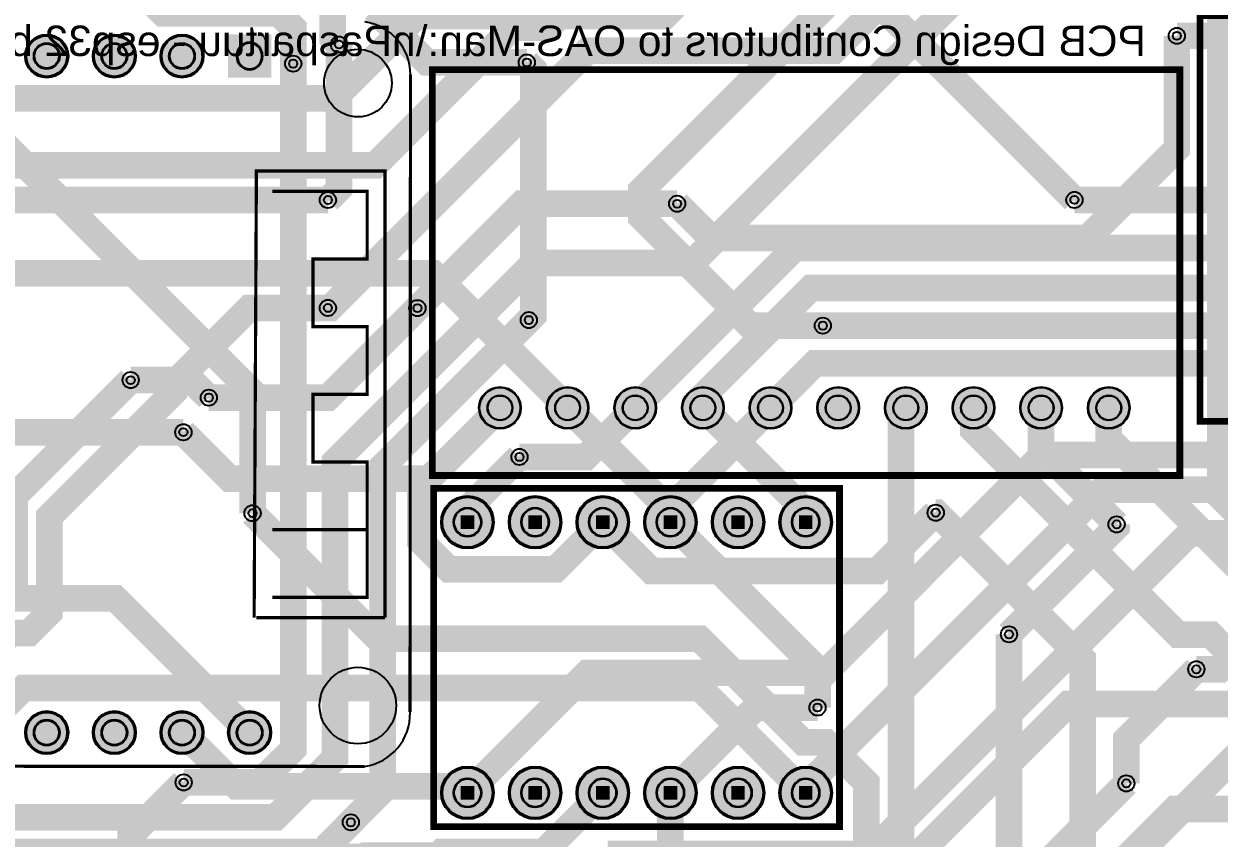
# Model space of a CAD drawing. Header units: millimetres. Extents: x -129 to 177, y 15 to 147.
# Drawn here: x 50.33 to 95.2, y 40.11 to 70.68 of the extents above; entities that cross this region are included whole.
import ezdxf

# ---------------------------------------------------------------- set-up
doc = ezdxf.new("R2010")
doc.units = ezdxf.units.MM
for name, color, linetype, true_color in [('BottomLayer', 7, 'Continuous', 0x0000ff), ('BottomSolderMaskLayer', 7, 'Continuous', 0xaa00ff), ('Document', 7, 'Continuous', 0xffffff), ('Hole', 7, 'Continuous', 0x222222), ('Multi-Layer', 7, 'Continuous', 0xc0c0c0), ('TopLayer', 7, 'Continuous', 0xff0000), ('TopSilkLayer', 7, 'Continuous', 0xffcc00), ('TopSolderMaskLayer', 7, 'Continuous', 0x800080)]:
    doc.layers.add(name, color=color, linetype=linetype, true_color=true_color)
doc.styles.get("Standard").update_dxf_attribs({"font": 'arial.ttf'})

msp = doc.modelspace()

# ---------------------------------------------------------------- hatches: boundary and pattern name
at = {"layer": 'BottomSolderMaskLayer'}
for points in [[(50.369, 69.469, 1), (51.994, 69.469, 1)], [(52.909, 69.469, 1), (54.534, 69.469, 1)], [(55.449, 69.469, 1), (57.074, 69.469, 1)], [(59.614, 70.282), (59.614, 68.656), (57.989, 68.656), (57.989, 70.282)], [(67.412, 56.261, 1), (68.987, 56.261, 1)], [(69.952, 56.261, 1), (71.527, 56.261, 1)], [(72.492, 56.261, 1), (74.067, 56.261, 1)], [(75.032, 56.261, 1), (76.607, 56.261, 1)], [(77.572, 56.261, 1), (79.147, 56.261, 1)], [(80.112, 56.261, 1), (81.687, 56.261, 1)], [(82.652, 56.261, 1), (84.227, 56.261, 1)], [(85.192, 56.261, 1), (86.767, 56.261, 1)], [(87.732, 56.261, 1), (89.307, 56.261, 1)], [(90.272, 56.261, 1), (91.847, 56.261, 1)], [(65.989, 51.969, 1), (67.971, 51.969, 1)], [(68.529, 51.969, 1), (70.511, 51.969, 1)], [(71.069, 51.969, 1), (73.051, 51.969, 1)], [(73.609, 51.969, 1), (75.591, 51.969, 1)], [(76.149, 51.969, 1), (78.131, 51.969, 1)], [(78.689, 51.969, 1), (80.671, 51.969, 1)], [(50.369, 44.069, 1), (51.994, 44.069, 1)], [(52.909, 44.069, 1), (54.534, 44.069, 1)], [(55.449, 44.069, 1), (57.074, 44.069, 1)], [(57.989, 44.069, 1), (59.614, 44.069, 1)], [(65.989, 41.808, 1), (67.971, 41.808, 1)], [(68.529, 41.808, 1), (70.511, 41.808, 1)], [(71.069, 41.808, 1), (73.051, 41.808, 1)], [(73.609, 41.808, 1), (75.591, 41.808, 1)], [(76.149, 41.808, 1), (78.131, 41.808, 1)], [(78.689, 41.808, 1), (80.671, 41.808, 1)]]:
    msp.add_hatch(color=256, dxfattribs=at).paths.add_polyline_path(points)
at = {"layer": 'Document'}
for points in [[(66.726, 51.715), (67.234, 51.715), (67.234, 52.223), (66.726, 52.223)], [(69.266, 51.715), (69.774, 51.715), (69.774, 52.223), (69.266, 52.223)], [(71.806, 51.715), (72.314, 51.715), (72.314, 52.223), (71.806, 52.223)], [(74.346, 51.715), (74.854, 51.715), (74.854, 52.223), (74.346, 52.223)], [(76.886, 51.715), (77.394, 51.715), (77.394, 52.223), (76.886, 52.223)], [(79.426, 51.715), (79.934, 51.715), (79.934, 52.223), (79.426, 52.223)], [(67.234, 42.063), (66.726, 42.063), (66.726, 41.555), (67.234, 41.555)], [(69.774, 42.063), (69.266, 42.063), (69.266, 41.555), (69.774, 41.555)], [(72.314, 42.063), (71.806, 42.063), (71.806, 41.555), (72.314, 41.555)], [(74.854, 42.063), (74.346, 42.063), (74.346, 41.555), (74.854, 41.555)], [(77.394, 42.063), (76.886, 42.063), (76.886, 41.555), (77.394, 41.555)], [(79.934, 42.063), (79.426, 42.063), (79.426, 41.555), (79.934, 41.555)]]:
    msp.add_hatch(color=256, dxfattribs=at).paths.add_polyline_path(points)
at = {"layer": 'Multi-Layer'}
for points in [[(50.419, 69.469, 1), (51.943, 69.469, 1)], [(52.959, 69.469, 1), (54.483, 69.469, 1)], [(55.499, 69.469, 1), (57.023, 69.469, 1)], [(59.563, 70.231), (59.563, 68.707), (58.039, 68.707), (58.039, 70.231)], [(67.437, 56.261, 1), (68.961, 56.261, 1)], [(69.977, 56.261, 1), (71.501, 56.261, 1)], [(72.517, 56.261, 1), (74.041, 56.261, 1)], [(75.057, 56.261, 1), (76.581, 56.261, 1)], [(77.597, 56.261, 1), (79.121, 56.261, 1)], [(80.137, 56.261, 1), (81.661, 56.261, 1)], [(82.677, 56.261, 1), (84.201, 56.261, 1)], [(85.217, 56.261, 1), (86.741, 56.261, 1)], [(87.757, 56.261, 1), (89.281, 56.261, 1)], [(90.297, 56.261, 1), (91.821, 56.261, 1)], [(66.04, 51.969, 1), (67.92, 51.969, 1)], [(68.58, 51.969, 1), (70.46, 51.969, 1)], [(71.12, 51.969, 1), (73, 51.969, 1)], [(73.66, 51.969, 1), (75.54, 51.969, 1)], [(76.2, 51.969, 1), (78.08, 51.969, 1)], [(78.74, 51.969, 1), (80.62, 51.969, 1)], [(50.419, 44.069, 1), (51.943, 44.069, 1)], [(52.959, 44.069, 1), (54.483, 44.069, 1)], [(55.499, 44.069, 1), (57.023, 44.069, 1)], [(58.039, 44.069, 1), (59.563, 44.069, 1)], [(66.04, 41.808, 1), (67.92, 41.808, 1)], [(68.58, 41.808, 1), (70.46, 41.808, 1)], [(71.12, 41.808, 1), (73, 41.808, 1)], [(73.66, 41.808, 1), (75.54, 41.808, 1)], [(76.2, 41.808, 1), (78.08, 41.808, 1)], [(78.74, 41.808, 1), (80.62, 41.808, 1)]]:
    msp.add_hatch(color=256, dxfattribs=at).paths.add_polyline_path(points)
at = {"layer": 'TopSolderMaskLayer'}
for points in [[(50.369, 69.469, 1), (51.994, 69.469, 1)], [(52.909, 69.469, 1), (54.534, 69.469, 1)], [(55.449, 69.469, 1), (57.074, 69.469, 1)], [(59.614, 70.282), (59.614, 68.656), (57.989, 68.656), (57.989, 70.282)], [(67.412, 56.261, 1), (68.987, 56.261, 1)], [(69.952, 56.261, 1), (71.527, 56.261, 1)], [(72.492, 56.261, 1), (74.067, 56.261, 1)], [(75.032, 56.261, 1), (76.607, 56.261, 1)], [(77.572, 56.261, 1), (79.147, 56.261, 1)], [(80.112, 56.261, 1), (81.687, 56.261, 1)], [(82.652, 56.261, 1), (84.227, 56.261, 1)], [(85.192, 56.261, 1), (86.767, 56.261, 1)], [(87.732, 56.261, 1), (89.307, 56.261, 1)], [(90.272, 56.261, 1), (91.847, 56.261, 1)], [(65.989, 51.969, 1), (67.971, 51.969, 1)], [(68.529, 51.969, 1), (70.511, 51.969, 1)], [(71.069, 51.969, 1), (73.051, 51.969, 1)], [(73.609, 51.969, 1), (75.591, 51.969, 1)], [(76.149, 51.969, 1), (78.131, 51.969, 1)], [(78.689, 51.969, 1), (80.671, 51.969, 1)], [(50.369, 44.069, 1), (51.994, 44.069, 1)], [(52.909, 44.069, 1), (54.534, 44.069, 1)], [(55.449, 44.069, 1), (57.074, 44.069, 1)], [(57.989, 44.069, 1), (59.614, 44.069, 1)], [(65.989, 41.808, 1), (67.971, 41.808, 1)], [(68.529, 41.808, 1), (70.511, 41.808, 1)], [(71.069, 41.808, 1), (73.051, 41.808, 1)], [(73.609, 41.808, 1), (75.591, 41.808, 1)], [(76.149, 41.808, 1), (78.131, 41.808, 1)], [(78.689, 41.808, 1), (80.671, 41.808, 1)]]:
    msp.add_hatch(color=256, dxfattribs=at).paths.add_polyline_path(points)

# ---------------------------------------------------------------- linework, layer by layer
at = {"layer": 'BottomLayer', "const_width": 1}
for points in [[(96.901, 72.644), (97.182, 72.925), (97.182, 81.803), (94.794, 84.191), (82.919, 84.191), (77.419, 78.691), (77.419, 77.959), (69.991, 70.53), (68.669, 70.53), (63.505, 65.366), (46.13, 65.366), (43.326, 62.561)], [(53.721, 79.883), (54.147, 79.883), (55.423, 78.607), (55.423, 74.831), (54.477, 73.884), (54.477, 72.14), (55.545, 71.072), (59.898, 71.072), (60.437, 70.533), (60.437, 69.183)], [(94.107, 79.883), (94.533, 79.883), (95.809, 78.607), (95.809, 76.001), (95.249, 75.44), (95.249, 52.928), (96.622, 51.555)], [(83.693, 79.756), (83.227, 79.756), (81.864, 78.393), (81.864, 71.974), (89.769, 64.069)], [(78.936, 78.367), (80.528, 76.775), (80.528, 71.443), (73.513, 64.428), (73.513, 63.423), (77.588, 59.347), (80.322, 59.347)], [(62.157, 69.902), (61.918, 70.141), (61.918, 74.331), (63.081, 75.494)], [(38.481, 69.469), (40.069, 67.881), (61.978, 67.881), (66.167, 72.071), (66.167, 72.771)], [(74.853, 63.924), (76.136, 62.641), (90.275, 62.641), (93.615, 65.981), (93.615, 70.228)], [(69.209, 69.228), (69.449, 68.988), (69.449, 59.722), (69.284, 59.557)], [(46.05, 62.567), (47.546, 64.064), (61.739, 64.064)], [(27.519, 61.36), (42.686, 61.36), (42.786, 61.259), (46.583, 61.259), (46.64, 61.316), (65.685, 61.316), (70.739, 56.261)], [(61.739, 60.014), (58.796, 60.014), (55.966, 57.184), (55.966, 56.867), (51.279, 52.18), (51.279, 48.572), (50.516, 47.81), (49.842, 47.81), (46.101, 44.069)], [(57.268, 56.645), (61.741, 56.645), (65.102, 60.006)], [(49.977, 49.112), (49.977, 52.948), (54.333, 57.304)], [(68.199, 56.261), (65.547, 53.609), (65.204, 53.609)], [(74.6, 52.502), (74.498, 52.502), (70.739, 56.261)], [(78.359, 56.261), (74.6, 52.502)], [(83.439, 56.261), (83.26, 56.082), (83.26, 34.587), (90.378, 27.469), (91.023, 27.469), (97.282, 21.209)], [(111.506, 21.209), (105.704, 27.011), (105.704, 27.712), (104.942, 28.475), (104.579, 28.475), (101.758, 31.296), (100.951, 31.296), (97.296, 34.952), (97.296, 45.342), (94.888, 47.75), (93.649, 47.75), (85.979, 55.419), (85.979, 56.261)], [(88.519, 56.261), (88.519, 54.72), (91.352, 51.887)], [(91.059, 56.261), (91.059, 55.107), (99.126, 47.04), (99.126, 35.027)], [(65.204, 53.609), (58.051, 53.609), (56.313, 55.347)], [(68.933, 54.42), (66.98, 52.467), (66.98, 51.969)], [(65.204, 53.609), (65.204, 51.281), (66.29, 50.196), (70.288, 50.196), (72.06, 51.969)], [(74.6, 52.502), (74.6, 51.969)], [(58.911, 52.307), (63.62, 47.597), (75.697, 47.597), (79.584, 43.71), (80.439, 43.71), (81.958, 42.192), (81.958, 34.048), (89.838, 26.167), (90.034, 26.167), (94.25, 21.951), (94.25, 18.937), (96.555, 16.631), (112.229, 16.631), (117.475, 21.877), (117.475, 22.098)], [(90.083, 35.052), (90.083, 46.829), (84.588, 52.325), (84.561, 52.325)], [(74.6, 51.969), (80.124, 46.445), (80.124, 45.012)], [(87.314, 47.758), (87.314, 32.374), (90.917, 28.771)], [(94.348, 46.448), (91.717, 43.817), (91.717, 42.164)], [(48.641, 44.069), (50.312, 45.739), (75.714, 45.739), (79.645, 41.809), (79.68, 41.809)], [(66.98, 41.809), (66.734, 42.055), (58.31, 42.055), (56.296, 44.069), (56.261, 44.069)], [(92.584, 35.052), (92.584, 39.956), (95.847, 43.219)], [(56.325, 42.199), (54.329, 40.203), (54.329, 30.861)], [(90.297, 23.709), (74.6, 39.406), (74.6, 41.809)], [(62.602, 40.703), (61.829, 39.93), (61.829, 30.861)]]:
    msp.add_lwpolyline(points, dxfattribs=at)
at = {"layer": 'BottomSolderMaskLayer'}
for points in [[(58.314, 69.445), (58.314, 69.494)], [(59.289, 69.445), (59.289, 69.494)], [(66.444, 51.966), (66.444, 51.971)], [(67.515, 51.966), (67.515, 51.971)], [(68.984, 51.966), (68.984, 51.971)], [(70.055, 51.966), (70.055, 51.971)], [(71.524, 51.966), (71.524, 51.971)], [(72.595, 51.966), (72.595, 51.971)], [(74.064, 51.966), (74.064, 51.971)], [(75.135, 51.966), (75.135, 51.971)], [(76.604, 51.966), (76.604, 51.971)], [(77.675, 51.966), (77.675, 51.971)], [(79.144, 51.966), (79.144, 51.971)], [(80.215, 51.966), (80.215, 51.971)], [(66.444, 41.811), (66.444, 41.806)], [(67.515, 41.811), (67.515, 41.806)], [(68.984, 41.811), (68.984, 41.806)], [(70.055, 41.811), (70.055, 41.806)], [(71.524, 41.811), (71.524, 41.806)], [(72.595, 41.811), (72.595, 41.806)], [(74.064, 41.811), (74.064, 41.806)], [(75.135, 41.811), (75.135, 41.806)], [(76.604, 41.811), (76.604, 41.806)], [(77.675, 41.811), (77.675, 41.806)], [(79.144, 41.811), (79.144, 41.806)], [(80.215, 41.811), (80.215, 41.806)]]:
    msp.add_lwpolyline(points, close=True, dxfattribs=at)
for centre, radius in [((51.181, 69.469), 0.813), ((53.721, 69.469), 0.813), ((56.261, 69.469), 0.813), ((51.181, 69.469), 0.488), ((53.721, 69.469), 0.488), ((56.261, 69.469), 0.488), ((68.199, 56.261), 0.787), ((70.739, 56.261), 0.787), ((73.279, 56.261), 0.787), ((75.819, 56.261), 0.787), ((78.359, 56.261), 0.787), ((80.899, 56.261), 0.787), ((83.439, 56.261), 0.787), ((85.979, 56.261), 0.787), ((88.519, 56.261), 0.787), ((91.059, 56.261), 0.787), ((68.199, 56.261), 0.472), ((70.739, 56.261), 0.472), ((73.279, 56.261), 0.472), ((75.819, 56.261), 0.472), ((78.359, 56.261), 0.472), ((80.899, 56.261), 0.472), ((83.439, 56.261), 0.472), ((85.979, 56.261), 0.472), ((88.519, 56.261), 0.472), ((91.059, 56.261), 0.472), ((66.98, 51.969), 0.991), ((69.52, 51.969), 0.991), ((72.06, 51.969), 0.991), ((74.6, 51.969), 0.991), ((77.14, 51.969), 0.991), ((79.68, 51.969), 0.991), ((51.181, 44.069), 0.813), ((53.721, 44.069), 0.813), ((56.261, 44.069), 0.813), ((58.801, 44.069), 0.813), ((51.181, 44.069), 0.488), ((53.721, 44.069), 0.488), ((56.261, 44.069), 0.488), ((58.801, 44.069), 0.488), ((66.98, 41.808), 0.991), ((69.52, 41.808), 0.991), ((72.06, 41.808), 0.991), ((74.6, 41.808), 0.991), ((77.14, 41.808), 0.991), ((79.68, 41.808), 0.991)]:
    msp.add_circle(centre, radius, dxfattribs=at)
for centre, radius, start, end in [((58.801, 69.494), 0.488, 360, 540), ((58.801, 69.445), 0.488, 540, 360), ((66.98, 51.971), 0.535, 360, 540), ((69.52, 51.971), 0.535, 360, 540), ((72.06, 51.971), 0.535, 360, 540), ((74.6, 51.971), 0.535, 360, 540), ((77.14, 51.971), 0.535, 360, 540), ((79.68, 51.971), 0.535, 360, 540), ((66.98, 51.966), 0.535, 540, 360), ((69.52, 51.966), 0.535, 540, 360), ((72.06, 51.966), 0.535, 540, 360), ((74.6, 51.966), 0.535, 540, 360), ((77.14, 51.966), 0.535, 540, 360), ((79.68, 51.966), 0.535, 540, 360), ((66.98, 41.811), 0.535, 360, 180), ((69.52, 41.811), 0.535, 360, 180), ((72.06, 41.811), 0.535, 360, 180), ((74.6, 41.811), 0.535, 360, 180), ((77.14, 41.811), 0.535, 360, 180), ((79.68, 41.811), 0.535, 360, 180), ((66.98, 41.806), 0.535, 180, 360), ((69.52, 41.806), 0.535, 180, 360), ((72.06, 41.806), 0.535, 180, 360), ((74.6, 41.806), 0.535, 180, 360), ((77.14, 41.806), 0.535, 180, 360), ((79.68, 41.806), 0.535, 180, 360)]:
    msp.add_arc(centre, radius, start, end, dxfattribs=at)
at = {"layer": 'Hole'}
for centre in [(62.157, 69.902), (93.615, 70.228), (60.437, 69.183), (69.209, 69.228), (61.739, 64.064), (89.769, 64.069), (74.853, 63.924), (61.739, 60.014), (65.102, 60.006), (69.284, 59.557), (80.322, 59.347), (54.333, 57.304), (57.268, 56.645), (56.313, 55.347), (68.933, 54.42), (58.911, 52.307), (84.561, 52.325), (91.352, 51.887), (87.314, 47.758), (94.348, 46.448), (80.124, 45.012), (56.325, 42.199), (91.717, 42.164), (62.602, 40.703)]:
    msp.add_circle(centre, 0.153, dxfattribs=at)
at = {"layer": 'Multi-Layer'}
for points in [[(58.344, 69.447), (58.344, 69.492)], [(59.259, 69.447), (59.259, 69.492)], [(66.472, 51.966), (66.472, 51.971)], [(67.488, 51.966), (67.488, 51.971)], [(69.012, 51.966), (69.012, 51.971)], [(70.028, 51.966), (70.028, 51.971)], [(71.552, 51.966), (71.552, 51.971)], [(72.568, 51.966), (72.568, 51.971)], [(74.092, 51.966), (74.092, 51.971)], [(75.108, 51.966), (75.108, 51.971)], [(76.632, 51.966), (76.632, 51.971)], [(77.648, 51.966), (77.648, 51.971)], [(79.172, 51.966), (79.172, 51.971)], [(80.188, 51.966), (80.188, 51.971)], [(66.472, 41.811), (66.472, 41.806)], [(67.488, 41.811), (67.488, 41.806)], [(69.012, 41.811), (69.012, 41.806)], [(70.028, 41.811), (70.028, 41.806)], [(71.552, 41.811), (71.552, 41.806)], [(72.568, 41.811), (72.568, 41.806)], [(74.092, 41.811), (74.092, 41.806)], [(75.108, 41.811), (75.108, 41.806)], [(76.632, 41.811), (76.632, 41.806)], [(77.648, 41.811), (77.648, 41.806)], [(79.172, 41.811), (79.172, 41.806)], [(80.188, 41.811), (80.188, 41.806)]]:
    msp.add_lwpolyline(points, close=True, dxfattribs=at)
for centre, radius in [((93.615, 70.228), 0.305), ((51.181, 69.469), 0.762), ((53.721, 69.469), 0.762), ((56.261, 69.469), 0.762), ((62.157, 69.902), 0.305), ((51.181, 69.469), 0.457), ((53.721, 69.469), 0.457), ((56.261, 69.469), 0.457), ((60.437, 69.183), 0.305), ((69.209, 69.228), 0.305), ((61.739, 64.064), 0.305), ((74.853, 63.924), 0.305), ((89.769, 64.069), 0.305), ((61.739, 60.014), 0.305), ((65.102, 60.006), 0.305), ((69.284, 59.557), 0.305), ((80.322, 59.347), 0.305), ((54.333, 57.304), 0.305), ((68.199, 56.261), 0.762), ((70.739, 56.261), 0.762), ((73.279, 56.261), 0.762), ((75.819, 56.261), 0.762), ((78.359, 56.261), 0.762), ((80.899, 56.261), 0.762), ((83.439, 56.261), 0.762), ((85.979, 56.261), 0.762), ((88.519, 56.261), 0.762), ((91.059, 56.261), 0.762), ((57.268, 56.645), 0.305), ((68.199, 56.261), 0.457), ((70.739, 56.261), 0.457), ((73.279, 56.261), 0.457), ((75.819, 56.261), 0.457), ((78.359, 56.261), 0.457), ((80.899, 56.261), 0.457), ((83.439, 56.261), 0.457), ((85.979, 56.261), 0.457), ((88.519, 56.261), 0.457), ((91.059, 56.261), 0.457), ((56.313, 55.347), 0.305), ((68.933, 54.42), 0.305), ((58.911, 52.307), 0.305), ((66.98, 51.969), 0.94), ((69.52, 51.969), 0.94), ((72.06, 51.969), 0.94), ((74.6, 51.969), 0.94), ((77.14, 51.969), 0.94), ((79.68, 51.969), 0.94), ((84.561, 52.325), 0.305), ((91.352, 51.887), 0.305), ((87.314, 47.758), 0.305), ((94.348, 46.448), 0.305), ((80.124, 45.012), 0.305), ((51.181, 44.069), 0.762), ((51.181, 44.069), 0.457), ((53.721, 44.069), 0.762), ((53.721, 44.069), 0.457), ((56.261, 44.069), 0.762), ((56.261, 44.069), 0.457), ((58.801, 44.069), 0.762), ((58.801, 44.069), 0.457), ((66.98, 41.808), 0.94), ((69.52, 41.808), 0.94), ((72.06, 41.808), 0.94), ((74.6, 41.808), 0.94), ((77.14, 41.808), 0.94), ((79.68, 41.808), 0.94), ((56.325, 42.199), 0.305), ((91.717, 42.164), 0.305), ((62.602, 40.703), 0.305)]:
    msp.add_circle(centre, radius, dxfattribs=at)
for centre, radius, start, end in [((58.801, 69.492), 0.457, 360, 540), ((58.801, 69.447), 0.457, 540, 360), ((66.98, 51.971), 0.508, 360, 540), ((69.52, 51.971), 0.508, 360, 540), ((72.06, 51.971), 0.508, 360, 540), ((74.6, 51.971), 0.508, 360, 540), ((77.14, 51.971), 0.508, 360, 540), ((79.68, 51.971), 0.508, 360, 540), ((66.98, 51.966), 0.508, 540, 360), ((69.52, 51.966), 0.508, 540, 360), ((72.06, 51.966), 0.508, 540, 360), ((74.6, 51.966), 0.508, 540, 360), ((77.14, 51.966), 0.508, 540, 360), ((79.68, 51.966), 0.508, 540, 360), ((66.98, 41.811), 0.508, 360, 180), ((69.52, 41.811), 0.508, 360, 180), ((72.06, 41.811), 0.508, 360, 180), ((74.6, 41.811), 0.508, 360, 180), ((77.14, 41.811), 0.508, 360, 180), ((79.68, 41.811), 0.508, 360, 180), ((66.98, 41.806), 0.508, 180, 360), ((69.52, 41.806), 0.508, 180, 360), ((72.06, 41.806), 0.508, 180, 360), ((74.6, 41.806), 0.508, 180, 360), ((77.14, 41.806), 0.508, 180, 360), ((79.68, 41.806), 0.508, 180, 360)]:
    msp.add_arc(centre, radius, start, end, dxfattribs=at)
at = {"layer": 'TopLayer', "const_width": 1}
for points in [[(76.2, 72.771), (74.402, 70.973), (65.564, 70.973), (59.975, 76.562), (57.212, 76.562), (56.291, 75.641), (51.759, 75.641), (50.787, 76.613), (46.194, 76.613), (40.656, 71.075), (37.547, 71.075), (35.941, 69.469)], [(61.739, 60.014), (61.836, 60.014), (71.493, 69.671), (80.744, 69.671), (87.31, 76.237), (90.669, 76.237), (91.354, 75.551), (96.059, 75.551), (96.945, 76.438), (100.994, 76.438), (104.788, 72.644), (107.061, 72.644)], [(86.487, 72.771), (75.419, 61.703), (69.471, 61.703), (62.009, 54.241), (62.009, 43.114), (59.781, 40.886), (41.665, 40.886), (38.481, 44.069)], [(93.615, 70.228), (114.678, 70.228), (117.094, 72.644)], [(63.476, 71.22), (65.468, 69.228), (69.209, 69.228)], [(62.157, 69.902), (62.157, 64.482), (61.739, 64.064)], [(58.911, 52.307), (58.911, 56.843), (46.285, 69.469), (46.101, 69.469)], [(56.325, 42.199), (59.179, 42.199), (60.437, 43.456), (60.437, 69.183)], [(112.395, 68.453), (112.395, 67.882), (105.273, 60.759), (79.87, 60.759), (75.819, 56.708), (75.819, 56.261)], [(78.359, 56.261), (80.034, 57.936), (106.958, 57.936), (117.475, 68.453)], [(107.557, 64.884), (104.935, 62.263), (79.281, 62.263), (73.279, 56.261)], [(65.102, 60.006), (69.02, 63.924), (74.853, 63.924)], [(98.414, 64.069), (89.769, 64.069)], [(69.284, 59.557), (63.793, 54.066), (63.793, 41.894), (62.602, 40.703)], [(104.626, 59.347), (80.322, 59.347)], [(54.333, 57.304), (56.609, 57.304), (57.268, 56.645)], [(73.279, 56.261), (71.438, 54.42), (68.933, 54.42)], [(75.819, 56.261), (79.68, 52.4), (79.68, 51.969)], [(56.313, 55.347), (49.435, 55.347)], [(126.111, 50.145), (127.668, 51.702), (127.668, 53.439), (126.617, 54.491), (88.569, 54.491), (80.392, 46.314), (71.485, 46.314), (66.98, 41.809)], [(79.68, 41.809), (79.68, 42.056), (90.813, 53.189), (125.568, 53.189), (126.111, 52.645)], [(84.561, 52.325), (82.37, 50.134), (73.895, 50.134), (72.06, 51.969)], [(91.352, 51.887), (91.352, 51.796), (87.314, 47.758)], [(72.243, 39.516), (82.065, 39.516), (94.104, 51.555), (96.622, 51.555)], [(94.348, 46.448), (95.235, 46.448), (98.397, 49.61)], [(58.801, 44.069), (53.759, 49.112), (49.977, 49.112)], [(69.974, 39.723), (71.525, 38.172), (82.566, 38.172), (89.539, 45.145), (123.072, 45.145)], [(80.124, 45.012), (77.804, 45.012), (74.6, 41.809)], [(23.241, 44.069), (27.727, 39.584), (61.881, 39.584), (62.063, 39.402), (63.142, 39.402), (63.192, 39.451), (65.88, 39.451), (66.013, 39.584), (69.835, 39.584), (69.974, 39.723)], [(35.286, 19.685), (44.816, 29.215), (81.552, 29.215), (93.538, 41.2), (122.605, 41.2), (124.638, 43.233)], [(66.829, 30.861), (71.306, 35.338), (84.891, 35.338), (91.717, 42.164)], [(69.974, 39.723), (72.06, 41.809)]]:
    msp.add_lwpolyline(points, dxfattribs=at)
at = {"layer": 'TopSilkLayer', "const_width": 0.254}
for points in [[(122.555, 55.753), (94.488, 55.753), (94.488, 70.993), (122.555, 70.993), (122.555, 55.753)], [(65.659, 68.961), (93.726, 68.961), (93.726, 53.721), (65.659, 53.721), (65.659, 68.961)], [(65.71, 40.539), (80.95, 40.539), (80.95, 53.239), (65.71, 53.239), (65.71, 40.539)]]:
    msp.add_lwpolyline(points, close=True, dxfattribs=at)
at = {"layer": 'TopSilkLayer', "const_width": 0.12}
for points in [[(64.841, 68.769), (64.824, 44.838)], [(58.97, 48.387), (59.055, 65.151), (63.881, 65.151), (63.881, 48.387)], [(59.659, 64.389), (63.215, 64.389), (63.215, 61.849), (61.183, 61.849), (61.183, 59.309), (63.215, 59.309), (63.215, 56.769), (61.183, 56.769), (61.183, 54.229), (63.215, 54.229), (63.215, 49.149), (59.659, 49.149)], [(63.215, 51.689), (59.659, 51.689)], [(63.881, 48.387), (59.055, 48.387)], [(15.367, 42.831), (63.119, 42.799)]]:
    msp.add_lwpolyline(points, dxfattribs=at)
at = {"layer": 'TopSilkLayer'}
for centre, radius in [((62.865, 68.453), 1.27), ((62.865, 45.085), 1.437)]:
    msp.add_circle(centre, radius, dxfattribs=at)
for centre, start, end in [((62.841, 68.769), 0.0001, 81.971), ((62.825, 44.777), 278.4638, 1.7238)]:
    msp.add_arc(centre, 2, start, end, dxfattribs=at)
at = {"layer": 'TopSolderMaskLayer'}
for points in [[(58.314, 69.445), (58.314, 69.494)], [(59.289, 69.445), (59.289, 69.494)], [(66.444, 51.966), (66.444, 51.971)], [(67.515, 51.966), (67.515, 51.971)], [(68.984, 51.966), (68.984, 51.971)], [(70.055, 51.966), (70.055, 51.971)], [(71.524, 51.966), (71.524, 51.971)], [(72.595, 51.966), (72.595, 51.971)], [(74.064, 51.966), (74.064, 51.971)], [(75.135, 51.966), (75.135, 51.971)], [(76.604, 51.966), (76.604, 51.971)], [(77.675, 51.966), (77.675, 51.971)], [(79.144, 51.966), (79.144, 51.971)], [(80.215, 51.966), (80.215, 51.971)], [(66.444, 41.811), (66.444, 41.806)], [(67.515, 41.811), (67.515, 41.806)], [(68.984, 41.811), (68.984, 41.806)], [(70.055, 41.811), (70.055, 41.806)], [(71.524, 41.811), (71.524, 41.806)], [(72.595, 41.811), (72.595, 41.806)], [(74.064, 41.811), (74.064, 41.806)], [(75.135, 41.811), (75.135, 41.806)], [(76.604, 41.811), (76.604, 41.806)], [(77.675, 41.811), (77.675, 41.806)], [(79.144, 41.811), (79.144, 41.806)], [(80.215, 41.811), (80.215, 41.806)]]:
    msp.add_lwpolyline(points, close=True, dxfattribs=at)
for centre, radius in [((51.181, 69.469), 0.813), ((53.721, 69.469), 0.813), ((56.261, 69.469), 0.813), ((51.181, 69.469), 0.488), ((53.721, 69.469), 0.488), ((56.261, 69.469), 0.488), ((68.199, 56.261), 0.787), ((70.739, 56.261), 0.787), ((73.279, 56.261), 0.787), ((75.819, 56.261), 0.787), ((78.359, 56.261), 0.787), ((80.899, 56.261), 0.787), ((83.439, 56.261), 0.787), ((85.979, 56.261), 0.787), ((88.519, 56.261), 0.787), ((91.059, 56.261), 0.787), ((68.199, 56.261), 0.472), ((70.739, 56.261), 0.472), ((73.279, 56.261), 0.472), ((75.819, 56.261), 0.472), ((78.359, 56.261), 0.472), ((80.899, 56.261), 0.472), ((83.439, 56.261), 0.472), ((85.979, 56.261), 0.472), ((88.519, 56.261), 0.472), ((91.059, 56.261), 0.472), ((66.98, 51.969), 0.991), ((69.52, 51.969), 0.991), ((72.06, 51.969), 0.991), ((74.6, 51.969), 0.991), ((77.14, 51.969), 0.991), ((79.68, 51.969), 0.991), ((51.181, 44.069), 0.813), ((53.721, 44.069), 0.813), ((56.261, 44.069), 0.813), ((58.801, 44.069), 0.813), ((51.181, 44.069), 0.488), ((53.721, 44.069), 0.488), ((56.261, 44.069), 0.488), ((58.801, 44.069), 0.488), ((66.98, 41.808), 0.991), ((69.52, 41.808), 0.991), ((72.06, 41.808), 0.991), ((74.6, 41.808), 0.991), ((77.14, 41.808), 0.991), ((79.68, 41.808), 0.991)]:
    msp.add_circle(centre, radius, dxfattribs=at)
for centre, radius, start, end in [((58.801, 69.494), 0.488, 360, 540), ((58.801, 69.445), 0.488, 540, 360), ((66.98, 51.971), 0.535, 360, 540), ((69.52, 51.971), 0.535, 360, 540), ((72.06, 51.971), 0.535, 360, 540), ((74.6, 51.971), 0.535, 360, 540), ((77.14, 51.971), 0.535, 360, 540), ((79.68, 51.971), 0.535, 360, 540), ((66.98, 51.966), 0.535, 540, 360), ((69.52, 51.966), 0.535, 540, 360), ((72.06, 51.966), 0.535, 540, 360), ((74.6, 51.966), 0.535, 540, 360), ((77.14, 51.966), 0.535, 540, 360), ((79.68, 51.966), 0.535, 540, 360), ((66.98, 41.811), 0.535, 360, 180), ((69.52, 41.811), 0.535, 360, 180), ((72.06, 41.811), 0.535, 360, 180), ((74.6, 41.811), 0.535, 360, 180), ((77.14, 41.811), 0.535, 360, 180), ((79.68, 41.811), 0.535, 360, 180), ((66.98, 41.806), 0.535, 180, 360), ((69.52, 41.806), 0.535, 180, 360), ((72.06, 41.806), 0.535, 180, 360), ((74.6, 41.806), 0.535, 180, 360), ((77.14, 41.806), 0.535, 180, 360), ((79.68, 41.806), 0.535, 180, 360)]:
    msp.add_arc(centre, radius, start, end, dxfattribs=at)

# ---------------------------------------------------------------- texts
at = {"layer": 'BottomSilkLayer', "text_generation_flag": 2}
msp.add_text('PCB Design Contibutors to OAS-Man:\\nPaspartuu - esp32 board design\\nAJBugMan - nano board design\\ngopro_2027 - nano & esp32 board design\\nPsychePone - information\\nslewedsilver - information', height=1.143, dxfattribs=at).set_placement((92.456, 69.469))

doc.saveas('drawing.dxf')
